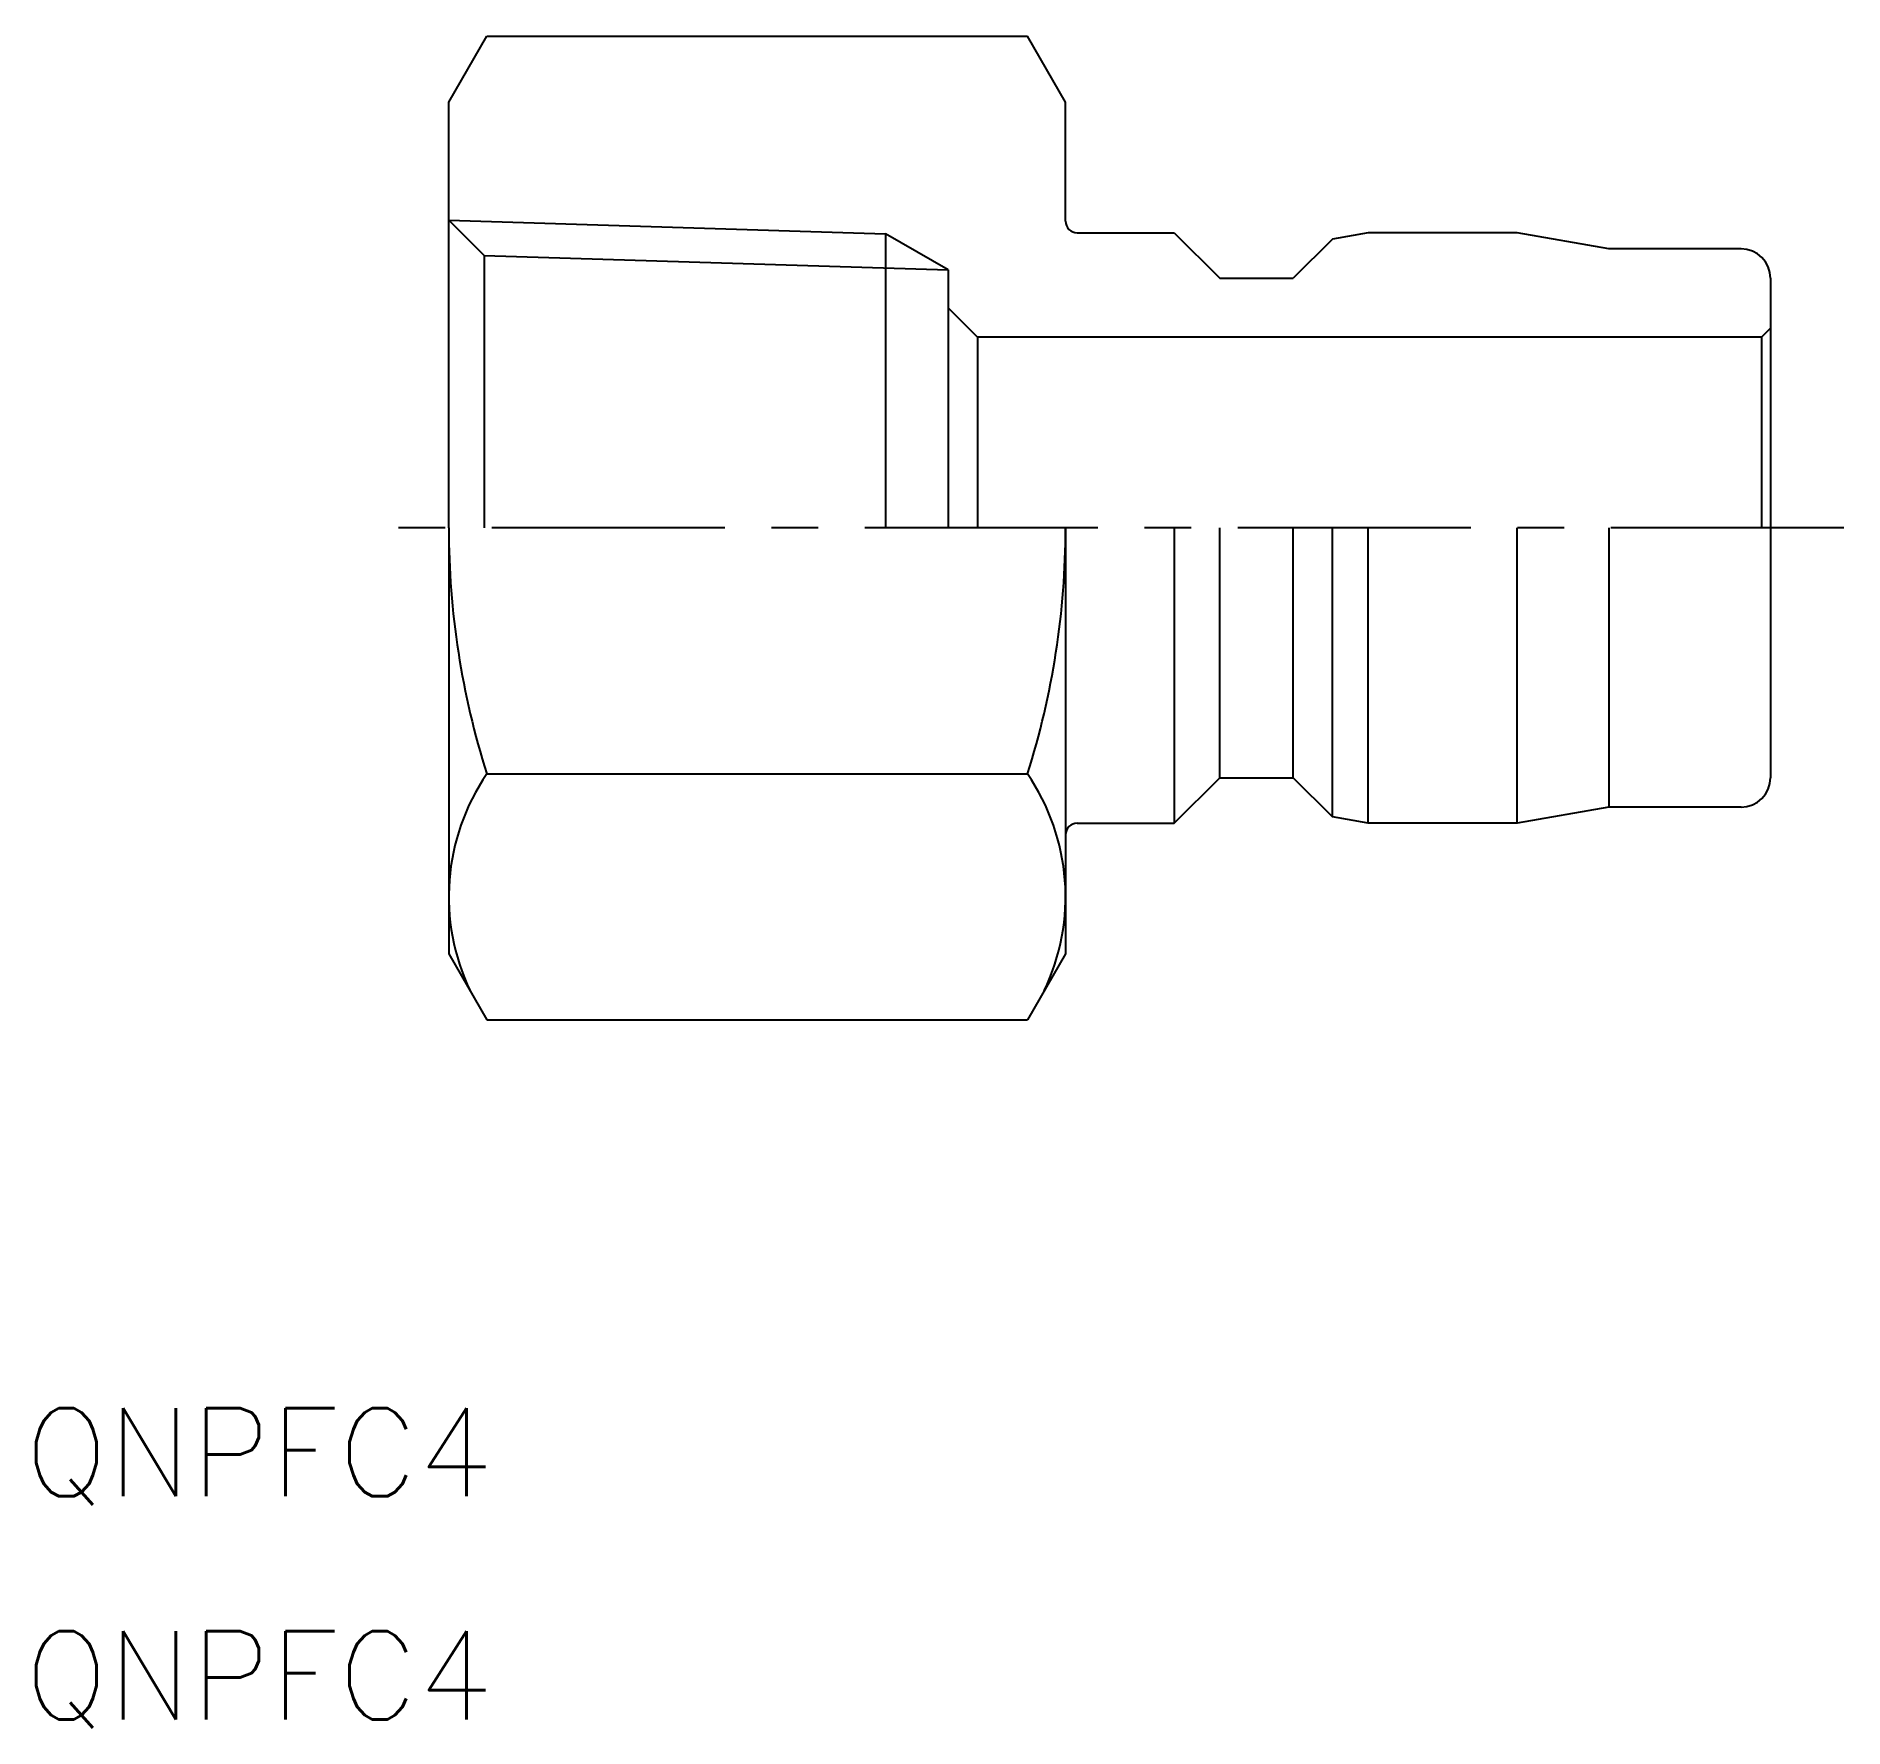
# Model space of a CAD drawing. Extents: x 25.1 to 86.6, y 30.1 to 87.7.
import ezdxf
from ezdxf.enums import TextEntityAlignment as Align

# ---------------------------------------------------------------- set-up
doc = ezdxf.new("R2010")
doc.units = 0
doc.header["$LTSCALE"] = 0.25
doc.linetypes.add('CENTER', pattern=[50.8, 31.75, -6.35, 6.35, -6.35])
doc.layers.get('0').update_dxf_attribs({"linetype": 'CONTINUOUS'})
doc.layers.add('CENTER', color=1, linetype='CONTINUOUS')
doc.styles.get("Standard").update_dxf_attribs({"font": 'txt.shx', "bigfont": 'bigfont.shx'})

msp = doc.modelspace()

# ---------------------------------------------------------------- linework, layer by layer
for p, q in [((39.11, 85.43), (40.405, 87.673)), ((40.405, 87.673), (58.815, 87.673)), ((60.11, 85.43), (58.815, 87.673)), ((39.11, 70.93), (39.11, 85.43)), ((60.11, 81.38), (60.11, 85.43)), ((39.11, 81.407), (40.309, 80.208)), ((53.982, 80.943), (53.982, 70.93)), ((60.51, 80.98), (63.81, 80.98)), ((63.81, 80.98), (65.36, 79.43)), ((69.196, 80.766), (67.86, 79.43)), ((70.41, 80.98), (69.196, 80.766)), ((75.491, 80.98), (70.41, 80.98)), ((78.61, 80.43), (75.491, 80.98)), ((40.309, 80.208), (40.309, 70.93)), ((40.309, 80.208), (56.11, 79.714)), ((83.11, 80.43), (78.61, 80.43)), ((56.11, 79.714), (56.11, 70.93)), ((65.36, 79.43), (67.86, 79.43)), ((84.11, 79.43), (84.11, 70.93)), ((57.11, 77.43), (56.11, 78.43)), ((84.11, 77.73), (83.81, 77.43)), ((83.81, 77.43), (57.11, 77.43)), ((57.11, 77.43), (57.11, 70.93)), ((83.81, 77.43), (83.81, 70.93)), ((39.11, 70.93), (39.11, 56.43)), ((60.11, 70.93), (60.11, 56.43)), ((63.81, 70.93), (63.81, 60.88)), ((65.36, 62.43), (65.36, 70.93)), ((67.86, 62.43), (67.86, 70.93)), ((69.196, 61.094), (69.196, 70.93)), ((70.41, 60.88), (70.41, 70.93)), ((75.491, 60.88), (75.491, 70.93)), ((78.61, 70.93), (78.61, 61.43)), ((84.11, 70.93), (84.11, 62.43)), ((40.405, 62.558), (58.815, 62.558)), ((63.81, 60.88), (65.36, 62.43)), ((65.36, 62.43), (67.86, 62.43)), ((69.196, 61.094), (67.86, 62.43)), ((70.41, 60.88), (69.196, 61.094)), ((78.61, 61.43), (75.491, 60.88)), ((83.11, 61.43), (78.61, 61.43)), ((60.51, 60.88), (63.81, 60.88)), ((75.491, 60.88), (70.41, 60.88)), ((39.11, 56.43), (40.405, 54.187)), ((60.11, 56.43), (58.815, 54.187)), ((40.405, 54.187), (58.815, 54.187))]:
    msp.add_line(p, q)
at = {"color": 3}
for p in [(39.11, 81.407), (56.11, 79.714)]:
    msp.add_line(p, (53.982, 80.943), dxfattribs=at)
for centre, radius, start, end in [((60.51, 81.38), 0.4, 180, 270), ((83.11, 79.43), 1, 0, 90), ((66.815, 70.93), 27.705, 180, 197.58795), ((32.405, 70.93), 27.705, 342.41205, 0), ((46.522, 58.373), 7.412, 145.61575, 205.61575), ((52.698, 58.373), 7.412, 334.38425, 34.38425), ((83.11, 62.43), 1, 270, 0), ((60.51, 60.48), 0.4, 90, 180)]:
    msp.add_arc(centre, radius, start, end)
at = {"layer": 'CENTER', "linetype": 'CENTER'}
msp.add_line((86.61, 70.93), (36.61, 70.93), dxfattribs=at)

# ---------------------------------------------------------------- texts
for p in [(24.675, 37.067), (24.675, 29.471)]:
    msp.add_text('QNPFC4', height=3).set_placement(p, align=Align.BOTTOM_LEFT)

doc.saveas('drawing.dxf')
